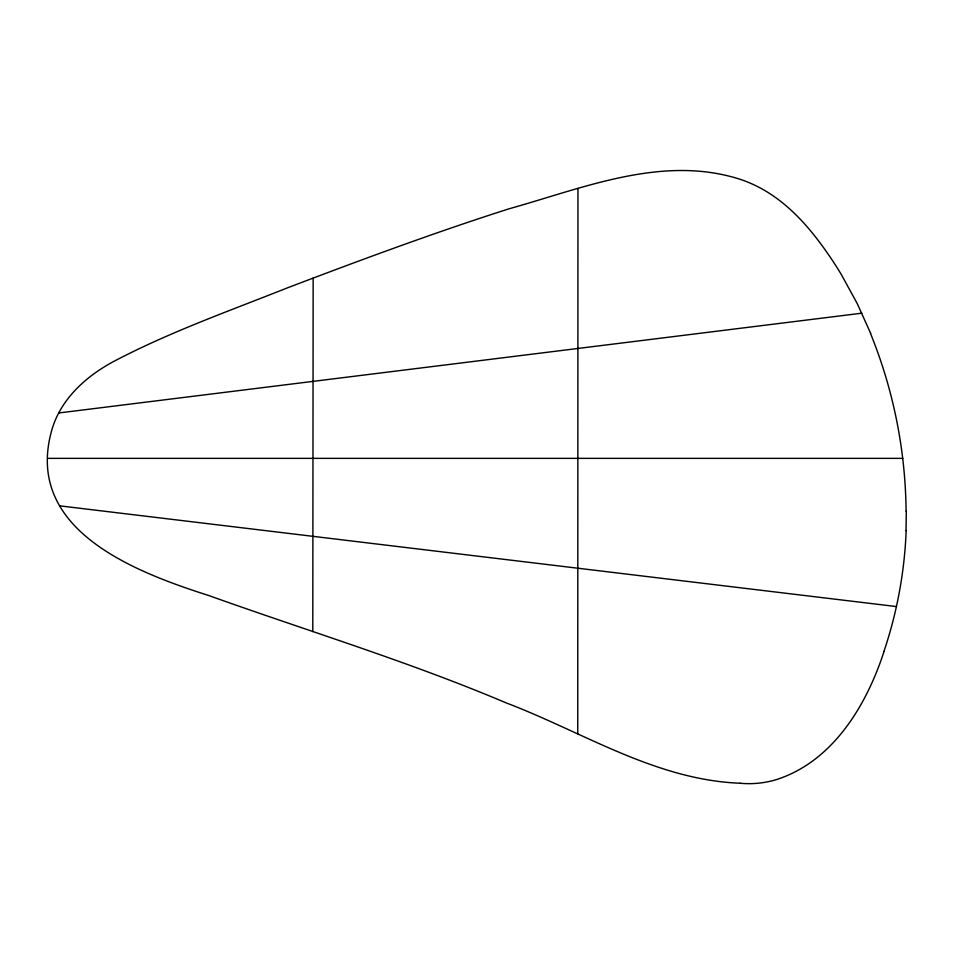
<?xml version="1.0" encoding="UTF-8"?>
<svg xmlns="http://www.w3.org/2000/svg" width="954" height="954" viewBox="0 0 954 954"><rect width="100%" height="100%" fill="white"/><g stroke="black" fill="none" stroke-linecap="round" stroke-linejoin="round"><path stroke-width="1.43" d="M906.038 530.591L906.288 511.177M577.742 733.781L577.957 188.439M312.793 631.596L313.151 278.031M884.036 651.439C866.566 705.304 832.854 761.745 775.9 779.776A95.388 95.388 0 0 1 740.34 783.27M58.85 412.963L861.867 313.186M47.7 458.361L902.806 458.361M740.34 783.234C655.899 780.098 583.085 732.1 506.121 702.871C408.992 661.718 307.939 631.023 208.711 595.511C136.875 572.543 25.71 531.092 50.967 433.164C59.375 399.166 87.351 374.731 117.509 359.467C172.042 331.217 230.105 310.646 287.082 287.989C360.517 260.048 434.225 232.693 509.078 208.783C583.478 188.033 662.791 154.393 740.34 179.364A127.764 127.764 0 0 1 755.747 185.672C783.508 199.147 805.164 222.234 823.04 246.919A384.474 384.474 0 0 1 841.404 274.657L857.241 303.563L870.692 333.435M59.887 505.87L896.414 606.565M870.525 333.506A484.477 484.477 0 0 1 906.085 511.177M906.169 530.591A430.624 430.624 0 0 1 883.953 651.415"/></g></svg>
